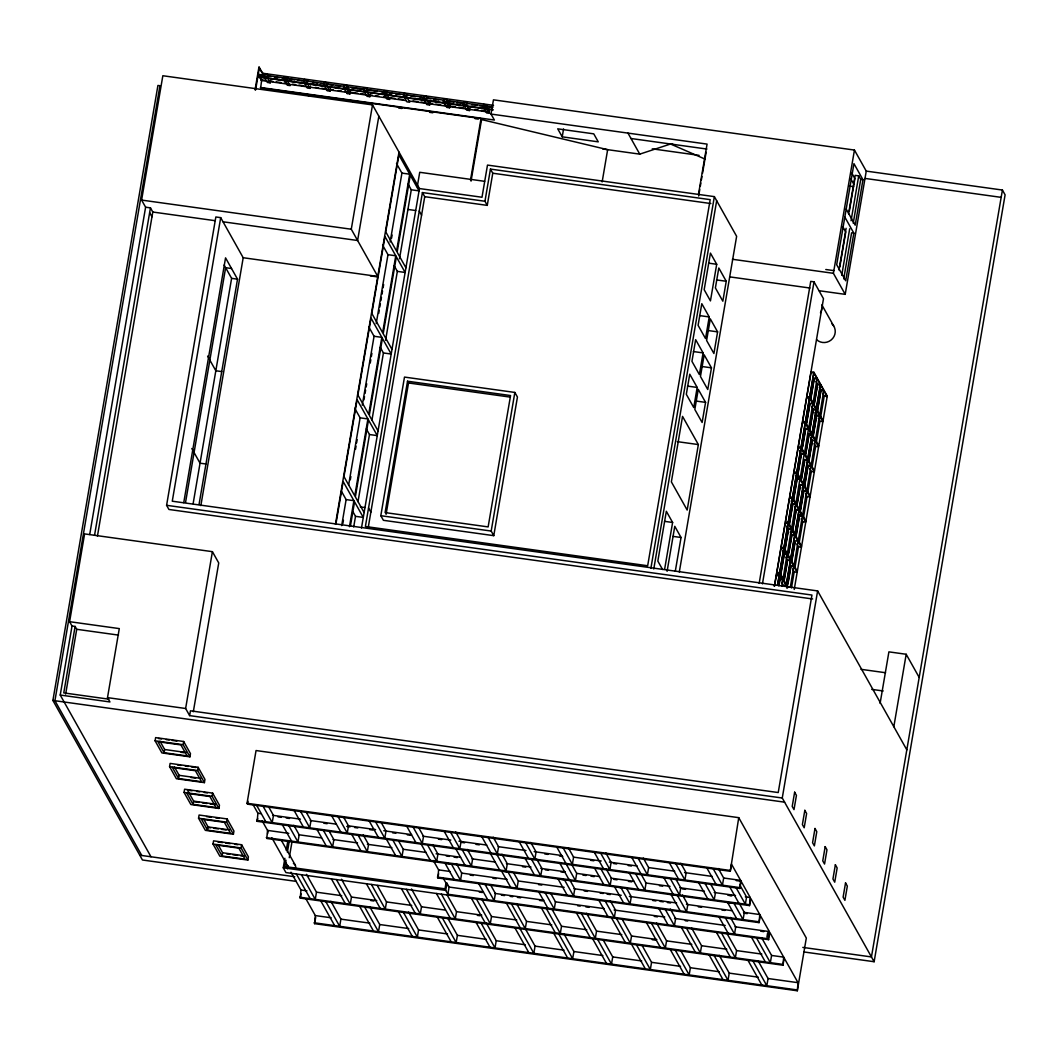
<?xml version="1.0" encoding="UTF-8"?>
<svg xmlns="http://www.w3.org/2000/svg" width="1058" height="1058" viewBox="0 0 1058 1058"><rect width="100%" height="100%" fill="white"/><g stroke="black" fill="none" stroke-linecap="round" stroke-linejoin="round"><path stroke-width="1.5" d="M296.306 881.393L142.446 859.995L52.9 700.436L157.92 85.46L159.943 85.738L54.923 700.713L141.772 855.486M150.99 856.768L60.227 695.04L72.023 626.005L69.603 621.694L84.6 533.906L212.407 551.668L218.728 562.949L193.323 711.743M89.705 534.502L145.607 207.196L141.6 200.081L162.839 75.74L372.509 104.901L419.457 188.549L361.479 528.021M72.023 626.005L75.118 626.429L63.771 692.897L108.749 699.153M65.649 694.127L76.718 629.298L75.118 626.429M94.546 535.269L150.461 207.871L145.607 207.196M97.429 536.168L152.788 212.023L150.461 207.871M60.227 695.04L109.926 701.943L107.506 697.632L119.29 628.597L69.603 621.694M812.65 598.973L168.923 509.467L166.595 505.314L215.845 216.969L220.699 217.644L243.195 257.729L200.848 505.631M220.699 217.644L172.269 501.201L817.622 590.919L906.812 749.844M183.748 502.643L225.552 257.861L237.521 279.167L199.036 504.507M255.057 89.851L258.919 67.223L262.807 73.266L262.278 76.427M255.6 89.93L259.461 67.302M185.56 502.352L225.632 267.687L231.543 268.507M493.081 110.058L258.774 76.97L259.197 74.496L265.188 75.33L264.447 74.007L267.264 74.404L268.309 76.282L271.43 76.705M259.091 77.525L259.197 74.496M261.432 80.474L259.474 76.202L261.432 80.474L406.391 100.629M471.035 181.13L481.549 119.554L481.006 118.589L260.638 87.946L261.736 79.588M270.61 80.368L270.187 82.841L267.343 82.445L264.024 76.48L264.447 74.007M193.125 503.687L231.609 278.347L224.137 265.029M270.187 82.841L266.841 76.877L267.264 74.404M155.09 740.798L155.632 737.598L183.682 741.499L190.48 753.627L189.937 756.827L161.887 752.926L155.09 740.798L183.14 744.7L189.937 756.827M164.109 752.714L157.933 741.711L180.918 744.911L187.094 755.915L164.109 752.714L164.651 749.514L160.023 741.261M287.194 77.168L286.771 79.641L290.117 85.619L287.313 85.222L283.954 79.257L284.377 76.784L287.194 77.168L288.239 79.046M169.571 766.614L170.126 763.413L198.163 767.315L204.961 779.429L204.419 782.629L176.382 778.741L169.571 766.614L197.621 770.515L204.419 782.629M803.749 951.935L874.133 961.722L782.259 798.01L189.62 715.618L185.626 708.49L212.407 551.668M183.14 744.7L183.682 741.499M178.59 778.529L172.414 767.526L195.399 770.727L201.575 781.717L178.59 778.529L179.133 775.329L174.504 767.076M189.62 715.618L190.44 710.817L778.225 792.548L811.949 595.046L166.595 505.314M310.47 85.91L310.047 88.383L307.243 87.999L303.884 82.021L304.307 79.548L307.124 79.945L308.169 81.823M184.052 792.429L184.608 789.215L212.645 793.116L219.456 805.244L218.9 808.444L190.863 804.543L184.052 792.429L212.103 796.317L218.9 808.444M310.047 88.383L306.701 82.418L307.124 79.945M197.621 770.515L198.163 767.315M193.072 804.331L186.909 793.341L209.881 796.529L216.057 807.532L193.072 804.331L193.627 801.131L187.451 790.141L192.04 790.776M198.547 818.231L199.089 815.03L227.139 818.932L233.937 831.046L233.395 834.259L205.345 830.358L198.547 818.231L226.584 822.132L233.395 834.259M330.4 88.687L329.977 91.16L327.173 90.763L323.814 84.799L324.237 82.326L327.054 82.722L328.099 84.587L332.767 85.235M329.977 91.16L326.631 85.182L327.054 82.722M212.103 796.317L212.645 793.116M207.566 830.146L201.39 819.143L224.375 822.344L230.538 833.347L207.566 830.146L208.109 826.946L204.247 820.069M213.028 844.046L213.571 840.845L241.621 844.747L248.418 856.861L247.876 860.061L219.826 856.16L213.028 844.046L241.065 847.947L247.876 860.061M350.33 91.464L349.907 93.924L347.103 93.54L343.744 87.563L344.167 85.103L346.984 85.486L349.563 90.089M349.907 93.924L346.561 87.959L346.984 85.486M347.103 93.54L347.527 91.067M226.584 822.132L227.139 818.932M222.048 855.962L215.872 844.958L238.857 848.146L245.02 859.149L222.048 855.962L222.59 852.748L217.961 844.509M370.26 94.228L369.837 96.701L367.033 96.304L363.674 90.34L364.097 87.867L366.914 88.264L367.959 90.128L377.296 91.424M369.837 96.701L366.491 90.723L366.914 88.264M253.338 805.112L257.901 813.245L257.173 821.325L739.873 888.442L740.6 880.362L731.475 864.108L730.258 871.289L247.546 804.173L247.043 803.273L256.049 750.545L738.749 817.662L806.315 938.049L797.309 990.777L314.596 923.66L315.324 915.58L306.106 899.141M247.546 804.173L248.035 801.303M241.065 847.947L241.621 844.747M243.195 257.729L377.772 276.442L351.282 229.229L372.509 104.901M257.173 821.325L257.663 818.456M378.843 116.168L357.604 240.497L223.026 221.783M386.844 91.028L386.421 93.501L389.767 99.465L386.964 99.082L383.604 93.104L384.028 90.644L386.844 91.028L387.889 92.906M433.33 860.485L438.607 869.888L437.893 877.981L759.062 922.629L759.789 914.548L750.73 898.414L749.5 905.595L266.801 838.491L267.529 830.398L262.199 820.915M267.621 833.73L268.163 830.556M406.775 93.805L406.351 96.265L409.697 102.242L406.894 101.846L403.534 95.881L403.958 93.408L406.775 93.805L407.819 95.67M335.439 524.345L399.011 152.101M335.941 523.842L343.162 481.535L353.901 500.672L349.457 526.712M290.99 872.215L300.988 890.016L300.26 898.11L782.96 965.227L783.687 957.133L769.854 932.482L768.624 939.663L285.924 872.559L283.253 867.785L284.867 858.276M286.229 850.354L287.855 840.845M341.681 525.628L346.125 499.601L341.522 491.401M348.624 485.159L360.117 417.844L354.721 408.229M362.286 405.174L374.056 336.272L368.66 326.644M376.212 323.603L387.982 254.687L382.586 245.072M390.151 242.018L401.921 173.115L396.512 163.487M350.304 479.79L350.859 476.576M355.501 449.333L356.057 446.132M356.599 442.932L357.154 439.718M363.965 399.805L364.507 396.605M365.063 393.404L365.605 390.19M366.161 386.99L366.703 383.789M370.26 362.947L370.803 359.746M371.358 356.546L371.9 353.332M378.711 313.419L379.267 310.219M379.809 307.018L380.364 303.805M380.906 300.604L381.449 297.404M382.004 294.19L382.546 290.99M383.102 287.789L383.644 284.576M391.553 238.262L392.108 235.048M342.871 523.525L343.427 520.271M286.017 860.194L284.933 866.568L445.021 888.826L446 883.06L446.926 883.192L449.095 887.054L447.865 894.235L768.121 938.763L768.624 939.663M287.379 852.245L289.284 841.097M287.366 868.843L287.908 865.656M289.27 857.694L291.995 841.771M367.906 418.928L354.761 495.845L343.969 476.616L357.101 399.686L367.906 418.928L360.117 417.844M381.832 337.343L368.7 414.273L357.895 395.031L371.041 318.114L381.832 337.343L374.056 336.272M395.771 255.772L382.626 332.688L371.834 313.459L384.967 236.529L395.771 255.772L387.982 254.687M409.697 174.186L396.565 251.116L385.76 231.874L398.906 154.957L409.697 174.186L401.921 173.115M350.383 526.236L354.549 501.823L363.291 517.415L355.514 516.33L353.134 512.085M430.051 102.547L429.627 105.007L426.824 104.623L423.464 98.645L423.888 96.185L426.705 96.569L427.749 98.447L430.87 98.883M429.627 105.007L426.281 99.042L426.705 96.569M353.703 526.937L355.514 516.33M358.014 501.677L369.48 434.534L366.293 428.847M371.927 420.264L383.419 352.949L380.219 347.262M385.575 340.279L397.345 271.377L394.158 265.69M399.501 258.76L411.284 189.792L408.084 184.105M417.262 186.763L419.722 172.295L484.63 181.315M300.26 898.11L301.001 893.798M422.42 192.569L365.394 526.5L647.668 565.752L710.196 199.645L490.449 169.095L484.961 201.258L487.262 205.384L424.734 196.682L422.42 192.569L484.961 201.258M368.224 527.545L424.734 196.682M449.981 105.311L449.557 107.784L446.754 107.387L443.395 101.423L443.818 98.949L446.635 99.346L447.679 101.211M449.557 107.784L446.212 101.806L446.635 99.346M306.489 874.371L316.474 892.172L315.244 899.366L301.411 874.702M380.814 515.696L404.487 377.084L514.849 392.439L517.441 397.041L493.769 535.665L383.406 520.311L380.814 515.696L491.19 531.05L493.769 535.665M314.596 923.66L315.694 917.273M407.528 381.224L385.099 512.588L488.135 526.91L510.564 395.547L407.528 381.224L408.52 382.97L386.077 514.347M469.911 108.088L469.488 110.548L466.684 110.164L463.325 104.187L463.748 101.727L466.565 102.11L467.61 103.988M469.488 110.548L466.142 104.583L466.565 102.11M330.903 901.323L340.901 919.138L339.671 926.319L325.838 901.667M470.493 180.164L481.006 118.589M486.495 104.887L486.072 107.361L489.418 113.325L486.614 112.928L483.255 106.964L483.678 104.491L486.495 104.887L487.54 106.752L487.116 109.225M341.496 879.238L351.481 897.039L350.251 904.233L336.418 879.568M409.658 101.079L489.457 112.174L488.188 109.133M260.387 87.497L494.377 120.03L491.018 114.066L493.451 99.836L854.441 150.064L866.251 171.105L845.21 294.349L819.143 290.725M487.262 205.384L492.764 173.221L490.449 169.095M369.745 906.719L379.729 924.533L378.5 931.714L364.666 907.063M377.27 885.48L386.487 901.905L385.271 909.1L371.424 884.448M411.509 888.971L421.507 906.772L420.277 913.967L406.444 889.315M408.573 912.128L418.558 929.929L417.341 937.124L403.495 912.459M491.19 531.05L514.849 392.439M562.221 136.826L557.738 128.838L593.763 133.85L598.246 141.838L562.221 136.826L563.57 128.917M437.893 877.981L438.62 873.67M447.865 894.235L445.696 890.373L446.926 883.192M447.283 895.213L456.514 911.652L455.284 918.833L441.451 894.182M447.402 917.524L457.4 935.325L456.17 942.519L442.337 917.868M602.147 181.923L607.649 149.681L481.549 119.554M481.522 898.705L491.52 916.519L490.29 923.7L476.457 899.049M486.23 922.92L496.228 940.734L494.999 947.915L481.165 923.264M525.297 928.567L526.527 921.386L516.529 903.572M511.464 903.916L535.057 946.13L533.84 953.311L519.994 928.66M552.316 909.814L561.534 926.253L560.304 933.434L546.47 908.782M698.452 194.553L707.075 144.1L491.018 114.066M698.65 195.994L699.761 189.514M700.303 186.274L700.859 183.034M701.414 179.794L701.97 176.554M702.525 173.314L706.122 152.259M563.901 933.725L573.899 951.526L572.669 958.72L558.836 934.055M650.908 568.146L714.362 196.629L487.487 165.088L481.998 197.251L419.457 188.549M653.778 569.006L716.676 200.742M586.555 913.305L596.54 931.119L595.31 938.301L581.477 913.649M664.662 569.059L672.61 522.467L666.342 511.292L657.838 561.097L662.546 569.482M716.702 264.275L710.447 300.895L704.178 289.72L710.434 253.1L716.702 264.275L708.622 263.151M697.182 387.44L693.744 407.555L686.325 394.317L689.75 374.201L697.182 387.44L687.475 386.091M703.081 352.896L699.378 374.585L691.945 361.347L695.648 339.658L703.081 352.896L693.374 351.547M709.23 316.937L705.527 338.573L698.095 325.335L701.798 303.699L709.23 316.937L699.523 315.588M667.095 571.307L674.779 526.315L681.048 537.49L675.295 571.241M698.359 444.572L687.171 510.049L671.367 481.879L682.542 416.402L698.359 444.572L677.318 441.649M705.567 402.371L702.128 422.486L694.828 409.472L698.267 389.357L705.567 402.371L695.86 401.022M711.465 367.827L707.762 389.503L700.462 376.503L704.165 354.814L711.465 367.827L701.758 366.478M717.602 331.855L713.912 353.504L706.612 340.491L710.302 318.855L717.602 331.855L707.895 330.506M726.238 281.269L722.839 301.186L715.393 287.921L718.805 268.005L726.238 281.269L716.53 279.92M603.496 940.496L612.727 956.921L611.498 964.116L597.664 939.464M679.302 572.034L736.633 236.318L714.362 196.629M622.329 919.547L631.547 935.986L630.33 943.167L616.483 918.516M642.338 945.892L651.556 962.33L650.326 969.512L636.493 944.86M656.568 923.039L666.566 940.853L665.337 948.034L651.503 923.383M681.167 951.287L690.385 967.726L689.168 974.907L675.321 950.256M759.155 583.394L810.732 281.388L814.025 281.838L823.481 298.7L774.363 586.304M762.448 583.857L814.025 281.838M691.575 927.906L701.573 945.72L700.343 952.901L686.51 928.25M718.342 868.525L723.672 878.008L722.442 885.189L713.317 868.935M774.469 586.238L776.665 573.423L779.534 573.82L782.748 579.546L781.796 586.198M777.524 585.087L813.88 372.257L810.997 371.847M777.63 585.034L779.534 573.82M779.733 572.735L783.833 548.718L780.949 548.308L776.85 572.325L779.733 572.735L782.933 578.448M784.018 547.621L788.117 523.604L785.234 523.194L781.135 547.211L784.018 547.621L787.218 553.334M788.303 522.507L792.402 498.49L789.519 498.093L785.42 522.11L788.303 522.507L791.516 528.22M792.587 497.392L796.7 473.376L793.817 472.979L789.718 496.995L792.587 497.392L795.801 503.105M796.886 472.278L800.985 448.261L798.102 447.865L794.003 471.881L796.886 472.278L800.086 477.991L797.203 477.594M801.17 447.164L805.27 423.147L802.387 422.75L798.287 446.767L801.17 447.164L804.384 452.877M805.455 422.049L809.555 398.033L806.685 397.636L802.572 421.653L805.455 422.049L808.669 427.776M809.754 396.935L813.853 372.932L810.97 372.522L806.87 396.538L809.754 396.935L812.954 402.662M730.258 871.289L738.749 817.662M778.767 585.55L779.865 579.136L776.665 573.423M780.05 578.038L784.15 554.035L782.55 551.165M784.348 552.937L788.448 528.921L786.835 526.064M789.175 524.623L792.733 503.806L791.133 500.95M793.196 501.108L797.018 478.692L795.418 475.836M797.481 475.994L801.316 453.578L799.703 450.721M801.766 450.88L805.601 428.464L808.484 428.874L804.516 453.128L807.73 458.841L811.83 434.825L808.616 429.112L805.733 428.715L802.731 446.331M806.328 424.165L809.886 403.349L812.769 403.759L808.801 428.014L812.015 433.727L809.132 433.33M810.626 399.051L814.171 378.235L817.054 378.645L813.099 402.9L816.3 408.626L820.4 384.609L817.199 378.883L814.316 378.486L811.036 397.702M778.913 585.788L780.01 579.387L782.88 579.784L786.094 585.51L783.211 585.1L781.611 582.244M781.016 573.489L784.295 554.273L787.178 554.67L790.379 560.396L786.279 584.413L783.079 578.686L787.033 554.432L783.833 548.718M785.3 548.375L788.58 529.159L791.463 529.569L794.677 535.282L790.564 559.298L787.364 553.585L791.331 529.317L788.117 523.604M789.321 524.861L792.865 504.044M793.884 498.146L797.163 478.943L800.046 479.34L803.247 485.053L799.147 509.07L795.933 503.357L799.901 479.089L796.7 473.376M798.168 473.032L801.448 453.829L804.331 454.226L807.532 459.939L803.432 483.956L800.232 478.242L804.186 453.975L800.985 448.261M806.738 422.816L810.031 403.601M845.21 294.349L833.4 273.308L854.441 150.064M792.402 498.49L795.616 504.203L791.649 528.471L794.862 534.184L798.962 510.168L795.748 504.454M783.952 580.802L787.496 559.986L785.896 557.13M787.959 557.288L791.794 534.885L790.181 532.015M792.257 532.187L796.079 509.771L794.479 506.914M796.806 505.473L800.364 484.657L803.247 485.053M801.104 480.358L804.662 459.542L807.532 459.939M805.389 455.244L808.947 434.428L811.83 434.825M809.674 430.13L813.232 409.314L811.631 406.457M813.972 405.016L817.517 384.199L815.916 381.343M784.084 581.054L787.641 560.237M788.924 552.739L791.926 535.123L794.809 535.52L798.023 541.246L794.055 565.501L797.256 571.214M792.931 529.225L796.211 510.009L799.094 510.419L802.308 516.132L798.34 540.387L801.554 546.113M797.229 504.111L800.509 484.895L803.392 485.305L806.593 491.018L802.625 515.286L805.839 520.999M801.514 478.996L804.794 459.794L807.677 460.19L810.878 465.904L806.923 490.171L810.124 495.885M805.799 453.882L808.815 436.28M810.084 428.781L813.377 409.565L816.247 409.962L819.461 415.675L815.493 439.943L818.707 445.656M814.105 405.267L817.662 384.451L820.545 384.848L823.746 390.574L819.791 414.829L822.992 420.542M838.981 270.002L846.109 228.29M848.569 213.861L855.155 175.363L858.726 175.853L860.723 179.397L853.237 223.225M839.801 266.947L845.765 232.006L842.763 226.663M849.296 211.349L853.925 184.277M854.163 182.862L854.89 178.59L851.888 173.234M812.015 433.727L816.115 409.724L812.901 403.997M794.809 535.52L790.71 559.537L793.91 565.263M799.094 510.419L794.994 534.435L798.208 540.149M803.392 485.305L799.279 509.321L802.493 515.034L799.61 514.638M807.677 460.19L803.577 484.207L806.778 489.92M809.079 434.679L811.962 435.076L807.862 459.093L811.076 464.806M816.247 409.962L812.147 433.978L815.361 439.692M820.545 384.848L816.445 408.864L819.646 414.577M787.02 588.367L790.842 565.951L793.725 566.361L790.313 587.415M791.582 561.653L795.14 540.836L798.023 541.246M795.867 536.538L799.425 515.735L802.308 516.132M800.152 511.424L803.71 490.621L802.109 487.764M804.45 486.323L808.008 465.507L806.394 462.65M808.735 461.209L812.293 440.392L810.692 437.536M813.02 436.094L816.578 415.278L814.977 412.422M817.318 410.98L820.863 390.164L819.262 387.307M787.972 583.818L790.987 566.202L793.87 566.599L797.071 572.312L794.188 571.915L792.587 569.059M791.992 560.304L794.994 542.688M796.277 535.189L799.557 515.973L802.44 516.37L805.654 522.097L802.771 521.687L801.17 518.83M800.575 510.075L803.855 490.859L806.738 491.269L809.939 496.982L807.056 496.586L805.455 493.716M804.583 486.561L808.14 465.745L811.023 466.155L814.224 471.868L811.354 471.471L809.74 468.615M808.867 461.447L812.425 440.644M813.166 436.332L816.723 415.529L819.593 415.926L822.807 421.639L819.924 421.243L818.323 418.386M817.45 411.231L821.008 390.415L823.891 390.812L827.091 396.525L824.208 396.128L822.608 393.272M841.745 275.305L849.693 228.792M851.055 220.765L858.726 175.853M811.962 435.076L815.176 440.789L811.208 465.057L814.422 470.77M843.729 278.876L851.597 232.826L853.846 233.13L845.699 280.767L836.693 264.712L853.951 163.646L862.958 179.715L855.195 225.169L846.188 209.1M739.873 888.442L741.103 881.261L736.196 880.573M791.463 587.931L794.188 571.915M794.928 567.617L798.486 546.801L796.872 543.944M799.213 542.503L802.771 521.687M803.498 517.388L807.056 496.586M807.796 492.274L811.354 471.471M812.081 467.173L815.639 446.357L814.038 443.5M816.366 442.059L819.924 421.243M820.386 418.545L824.208 396.128M794.241 589.438L827.263 396.102L813.88 372.257M719.228 955.321L729.226 973.122L727.997 980.316L714.163 955.652M727.349 934.148L736.58 950.587L735.35 957.768L721.516 933.116M749.5 905.595L750.228 897.515L741.103 881.261M759.062 922.629L760.292 915.448L769.351 931.582L768.121 938.763M782.259 798.01L817.622 590.919M766.918 937.15L767.658 932.799M761.588 937.639L771.586 955.453L770.356 962.635L756.523 937.983M758.057 960.717L768.055 978.518L766.825 985.712L752.992 961.048M782.96 965.227L784.19 958.032L798.023 982.684L797.309 990.777M880.097 703.372L888.905 651.86L906.19 654.267L919.177 677.411M893.825 726.701L906.19 654.267M866.251 171.105L1002.415 190.043L871.448 956.935L802.824 947.399M874.133 961.722L1005.1 194.831L1002.415 190.043M602.756 148.993L639.759 154.137L670.547 144.007L705.289 159.203M493.531 105.35L262.278 73.2L258.919 67.223M268.005 75.726L285.118 78.107L284.377 76.784M287.935 78.49L305.048 80.871L304.307 79.548M307.865 81.268L324.978 83.648L324.237 82.326M327.795 84.032L344.908 86.412L344.167 85.103M347.725 86.809L364.838 89.189L364.097 87.867M367.655 89.573L384.768 91.953L384.028 90.644M387.585 92.35L404.698 94.731L403.958 93.408M407.515 95.114L424.628 97.495L423.888 96.185M427.445 97.891L444.558 100.272L443.818 98.949M447.375 100.655L464.488 103.036M467.305 103.433L484.419 105.813L483.678 104.491M487.235 106.21L493.187 107.03M259.514 75.052L263.997 75.673M274.538 77.141L279.206 77.789M282.314 78.226L285.435 78.662M289.799 79.257L294.468 79.919M297.576 80.342L302.244 80.99M312.837 82.471L317.506 83.119M320.627 83.556L323.735 83.979M335.889 85.672L340.557 86.32M351.15 87.788L362.034 89.308M381.964 92.086L385.086 92.509M389.45 93.117L392.558 93.554M395.679 93.99L400.347 94.638M410.94 96.106L415.609 96.754M420.277 97.402L423.385 97.839M433.978 99.307L438.647 99.955M449.24 101.436L453.908 102.084M457.016 102.52L461.685 103.168M472.278 104.636L476.946 105.284M480.067 105.721L484.736 106.369M487.54 106.752L492.01 107.374M264.024 76.48L266.841 76.877M283.954 79.257L286.771 79.641M303.884 82.021L306.701 82.418M323.814 84.799L326.631 85.182M343.744 87.563L346.561 87.959M363.674 90.34L366.491 90.723M383.604 93.104L386.421 93.501M403.534 95.881L406.351 96.265M423.464 98.645L426.281 99.042M443.395 101.423L446.212 101.806M463.325 104.187L466.142 104.583M483.255 106.964L486.072 107.361M259.369 76.798L262.622 77.247M274.022 78.834L277.289 79.284M288.689 80.871L291.942 81.321M311.488 84.045L314.742 84.495M319.635 85.182L322.888 85.632M334.288 87.219L337.555 87.669M342.435 88.343L345.688 88.793M357.101 90.38L360.355 90.843M379.901 93.554L383.155 94.003M388.048 94.691L391.301 95.141M418.994 98.989L422.248 99.439M433.648 101.026L436.901 101.475M446.674 102.838L451.568 103.525M456.448 104.2L459.714 104.649M471.114 106.236L474.368 106.686M479.261 107.374L482.514 107.823M258.774 76.97L492.764 109.503M261.538 79.879L264.791 80.329M269.671 81.003L272.938 81.466M276.191 81.916L281.071 82.59M284.337 83.053L287.591 83.503M292.484 84.177L295.737 84.627M298.991 85.09L303.884 85.764M315.284 87.351L318.537 87.801M321.804 88.25L326.684 88.938M329.937 89.388L333.204 89.837M338.084 90.525L341.337 90.975M344.604 91.424L357.63 93.236M360.884 93.686L364.15 94.149M369.03 94.823L372.297 95.273M375.55 95.723L378.804 96.185M383.697 96.86L386.95 97.31M390.204 97.772L395.097 98.447M398.35 98.897L403.243 99.584M413.017 100.933L417.897 101.621M421.15 102.071L424.417 102.52M429.297 103.208L432.563 103.658M435.817 104.107L440.697 104.782M443.963 105.245L455.363 106.832M458.617 107.281L463.51 107.956M474.91 109.543L478.163 109.992M481.416 110.455L486.31 111.13M669.635 143.769L672.862 144.192M630.991 138.505L706.942 149.059M307.64 95.379L310.893 95.828M353.147 101.7L356.401 102.163M398.654 108.035L401.908 108.485M429.548 112.333L432.788 112.783M475.055 118.655L478.309 119.104M652.244 148.834L699.06 155.354M865.008 178.418L1001.159 197.357M860.723 179.397L862.958 179.715M848.78 185.957L853.674 186.644M492.764 173.221L710.87 203.546M411.284 189.792L419.061 190.876L410.279 175.231L397.147 252.161L405.928 267.806M407.925 209.444L415.701 210.516M825.795 269.499L833.863 270.623M732.414 259.276L833.4 273.308M729.822 276.892L809.939 288.027M141.6 200.081L351.282 229.229M152.788 212.023L214.906 220.659M397.345 271.377L405.135 272.461L396.353 256.816L383.208 333.733L391.989 349.378M370.287 275.873L378.063 276.958M231.609 278.347L237.521 279.167M817.517 384.199L820.4 384.609M820.863 390.164L823.746 390.574M824.037 395.652L827.263 396.102M813.232 409.314L816.115 409.724M383.419 352.949L391.196 354.033L382.414 338.388L369.282 415.318L378.063 430.963M816.578 415.278L819.461 415.675M408.52 382.97L509.916 397.067M812.293 440.392L815.176 440.789M815.639 446.357L818.522 446.754L815.308 441.041M221.73 371.583L215.832 370.763L207.606 356.11M801.316 453.578L804.186 453.975M808.008 465.507L810.878 465.904M797.018 478.692L799.901 479.089M803.71 490.621L806.593 491.018M369.48 434.534L377.27 435.605L368.488 419.973L355.356 496.89L364.124 512.535M792.733 503.806L795.616 504.203M796.079 509.771L798.962 510.168M788.448 528.921L791.331 529.317M791.794 534.885L794.677 535.282M664.53 521.343L672.61 522.467M205.953 463.999L200.041 463.179L191.815 448.526M798.486 546.801L801.369 547.211L798.155 541.484M672.954 536.366L681.048 537.49M784.15 554.035L787.033 554.432M787.496 559.986L790.379 560.396M346.125 499.601L353.901 500.672M360.315 506.914L364.984 507.562M779.865 579.136L782.748 579.546M860.987 669.317L885.533 672.729M871.752 689.38L883.205 690.967M76.718 629.298L118.496 635.104M107.506 697.632L185.626 708.49M52.9 700.436L784.586 802.162M158.488 738.51L161.543 738.947M166.146 739.582L169.214 740.005M172.269 740.428L176.871 741.076M164.651 749.514L186.102 752.503M181.13 752.317L184.251 752.754M177.559 764.96L180.627 765.384M185.229 766.032L188.284 766.455M191.353 766.878L195.955 767.526M179.133 775.329L200.584 778.304M190.943 777.485L195.624 778.133M196.643 791.41L199.711 791.834M204.3 792.482L207.368 792.905M247.043 803.273L729.742 870.39M193.627 801.131L215.078 804.12M194.527 801.779L199.195 802.427M202.316 802.863L206.984 803.511M210.106 803.948L214.774 804.596M257.901 813.245L261.167 813.695M272.607 815.295L300.406 819.156M310.206 820.519L336.365 824.156M347.804 825.743L375.603 829.604M383.776 830.742L411.562 834.617M423.002 836.204L450.801 840.065M458.974 841.203L486.759 845.064M498.212 846.651L525.998 850.526M534.171 851.65L561.957 855.525M573.41 857.112L601.195 860.974M609.368 862.111L637.154 865.973M648.607 867.573L674.753 871.21M684.566 872.572L712.351 876.434M723.672 878.008L740.6 880.362M278.042 816.869L281.309 817.331M286.215 818.006L289.495 818.469M323.854 823.243L327.134 823.706M346.76 826.43L350.039 826.88M354.628 827.528L357.829 827.964M369.665 829.617L372.945 830.067M392.584 832.805L395.851 833.254M407.304 834.841L410.583 835.304M438.396 839.166L441.662 839.629M461.301 842.353L464.581 842.816M476.034 844.403L479.3 844.853M544.751 853.951L548.031 854.414M559.484 856.001L562.75 856.464M590.562 860.326L593.842 860.789M613.481 863.513L616.748 863.963M628.201 865.563L631.481 866.013M256.671 820.426L739.37 887.543M206.535 816.578L211.124 817.226M215.726 817.86L218.794 818.284M267.529 830.398L288.794 833.36M298.62 834.722L321.526 837.91M332.979 839.497L357.525 842.909M367.338 844.271L391.883 847.683M403.336 849.283L426.242 852.47M436.068 853.832L460.6 857.245M472.066 858.832L494.972 862.019M506.425 863.619L530.971 867.031M540.783 868.393L565.329 871.805M576.782 873.392L599.688 876.579M611.14 878.18L634.046 881.354M645.512 882.954L670.045 886.366M679.871 887.728L704.416 891.14M714.229 892.502L735.495 895.465M745.321 896.827L750.228 897.515M446.225 855.962L449.425 856.411M560.846 871.898L564.059 872.347M728.79 895.253L731.991 895.69M454.014 857.152L457.268 857.615M522.48 866.674L525.747 867.137M545.306 869.848L548.573 870.298M582.813 875.059L586.066 875.521M590.959 876.196L594.226 876.646M613.785 879.37L617.039 879.82M628.452 881.407L631.719 881.869M659.438 885.718L662.692 886.168M682.265 888.892L685.518 889.342M727.904 895.24L731.171 895.69M208.109 826.946L229.56 829.922M207.447 827.369L210.568 827.806M213.676 828.242L218.358 828.89M221.466 829.313L226.148 829.975M266.299 837.592L748.998 904.696M438.607 869.888L450.02 871.475M461.433 873.062L507.086 879.41M518.499 880.997L564.152 887.345M573.925 888.707L621.205 895.28M629.365 896.417L676.644 902.99M686.417 904.352L732.07 910.687M743.483 912.274L759.789 914.548M470.096 875.098L473.349 875.548M492.922 878.272L496.176 878.722M538.562 884.62L541.828 885.07M584.214 890.968L587.481 891.418M600.045 893.058L603.245 893.494M607.041 894.142L610.294 894.592M652.693 900.49L655.947 900.94M660.126 901.403L663.326 901.852M667.36 902.527L670.627 902.977M698.333 906.838L701.599 907.288M721.82 909.986L725.021 910.435M743.986 913.173L747.252 913.636M217.948 841.97L222.55 842.604M225.605 843.028L230.208 843.676M234.81 844.31L237.865 844.734M437.377 877.082L758.56 921.73M222.59 852.748L244.041 855.737M226.61 853.832L229.718 854.269M232.839 854.692L237.508 855.34M240.629 855.777L243.75 856.213M449.095 887.054L483.4 891.828M494.84 893.415L543.865 900.226M555.291 901.813L604.316 908.637M614.116 909.999L664.768 917.035M674.581 918.397L725.233 925.446M735.032 926.808L769.351 931.582M479.261 892.079L482.422 892.516M501.36 895.147L504.521 895.584M510.181 896.377L512.694 896.721M517.428 897.382L520.589 897.819M539.527 900.451L542.688 900.9M577.694 905.767L580.194 906.111M585.867 906.904L589.015 907.341M654.307 916.413L657.454 916.85M685.227 920.711L687.726 921.068M760.768 931.212L763.797 931.635M283.253 867.785L445.696 890.373M139.749 855.208L294.759 876.751M300.988 890.016L306.965 890.849M316.474 892.172L341.734 895.69M351.481 897.039L376.741 900.556M386.487 901.905L411.747 905.423M421.507 906.772L445.18 910.065M456.514 911.652L481.76 915.157M491.52 916.519L516.78 920.024M526.527 921.386L551.787 924.89M561.534 926.253L586.793 929.757M596.54 931.119L621.8 934.624M631.547 935.986L656.806 939.491M666.566 940.853L691.813 944.358M701.573 945.72L726.82 949.224M736.58 950.587L761.839 954.091M771.586 955.453L783.687 957.133M370.723 900.543L373.95 900.993M477.383 915.382L479.882 915.725M652.217 939.689L655.431 940.139M299.758 897.21L782.457 964.327M315.324 915.58L331.141 917.775M340.901 919.138L369.89 923.158M379.729 924.533L408.719 928.567M418.558 929.929L447.547 933.963M457.4 935.325L486.376 939.359M496.228 940.734L525.218 944.754M535.057 946.13L564.046 950.163M573.899 951.526L602.875 955.559M612.727 956.921L641.717 960.955M651.556 962.33L680.545 966.351M690.385 967.726L719.374 971.76M729.226 973.122L758.202 977.156M768.055 978.518L798.023 982.684M314.094 922.761L796.806 989.878M831.879 323.748L833.664 325.904A11.069 10.725 -29.3 0 1 816.604 339.697M850.896 179.027L853.912 184.37M844.826 217.075L853.846 233.13M821.854 304.863L833.664 325.904M813.853 372.932L817.054 378.645M809.555 398.033L812.769 403.759M805.27 423.147L808.484 428.874M627.963 133.096L639.759 154.137M793.725 566.361L790.524 560.634L786.425 584.651L788.025 587.507M487.394 108.498L489.457 112.174M419.272 211.018L421.587 215.131M739.727 884.819L746.578 896.999L745.348 904.193L736.223 887.94M739.754 904.273L744.316 912.393L743.086 919.587L733.961 903.334L727.56 902.434L736.685 918.688M729.822 887.04L738.934 903.294M751.511 937.282L765.344 961.947M706.916 868.049L716.028 884.303M730.417 917.431L735.733 926.914L734.516 934.095L725.391 917.841M710.883 884.554L715.446 892.674L714.216 899.869L705.104 883.615M747.98 960.36L761.813 985.011M718.99 916.955L728.102 933.209M698.69 882.716L707.815 898.969M680.823 863.302L686.153 872.784L684.923 879.978L675.798 863.725M716.491 932.415L730.337 957.08M669.397 862.825L678.522 879.079M675.44 878.378L680.757 887.847L679.527 895.042L670.415 878.788M682.476 895.055L687.806 904.537L686.576 911.718L677.451 895.465L671.05 894.579L680.175 910.832M709.138 954.964L722.984 979.615M664.001 877.902L673.126 894.155M643.317 858.091L648.633 867.573L647.403 874.754L638.278 858.501M681.484 927.549L695.331 952.213M670.336 909.073L675.652 918.556L674.422 925.737L665.31 909.483M631.877 857.615L641.003 873.868M641.505 874.9L646.068 883.033L644.838 890.214L635.726 873.961M658.896 908.597L668.021 924.851M629.312 873.075L638.437 889.328M670.309 949.555L684.142 974.22M646.478 922.682L660.311 947.333M626.733 888.548L631.295 896.681L630.065 903.863L620.94 887.609L614.539 886.723L623.651 902.977M605.798 852.867L611.114 862.349L609.884 869.544L600.759 853.29M606.062 868.724L611.379 878.206L610.149 885.401L601.037 869.134M594.358 852.391L603.483 868.644M594.622 868.248L603.748 884.501M610.241 900.715L615.571 910.197L614.341 917.392L605.216 901.125M631.481 944.159L645.314 968.811M611.471 917.815L625.304 942.466M598.815 900.239L607.94 916.492M568.278 847.656L573.595 857.139L572.365 864.32L563.253 848.066M572.127 865.259L576.689 873.379L575.459 880.573L566.334 864.32M368.541 508.052L370.855 512.178M556.839 847.18L565.964 863.434M569.455 879.343L574.772 888.826L573.555 896.007L564.43 879.753L558.029 878.867L567.141 895.121M559.933 863.421L569.059 879.674M592.652 938.763L606.485 963.415M576.465 912.948L590.298 937.6M530.759 842.446L536.075 851.928L534.845 859.109L525.733 842.856M536.684 859.083L542 868.565L540.77 875.746L531.645 859.493M550.927 893.719L555.476 901.839L554.26 909.034L545.135 892.78M519.319 841.97L528.445 858.223M525.244 858.607L534.369 874.86M538.734 891.881L547.846 908.148M541.458 908.081L555.291 932.733M149.641 212.671L151.968 216.824M553.81 933.368L567.643 958.019M513.699 872.837L518.261 880.97L517.031 888.151L507.919 871.898L501.505 871.012L510.63 887.265M493.24 837.222L498.556 846.704L497.339 853.899L488.214 837.632M501.995 854.256L507.311 863.738L506.081 870.919L496.956 854.666M481.813 836.746L490.925 852.999M490.555 853.78L499.68 870.033M506.451 903.215L520.285 927.866M514.981 927.959L528.815 952.623M490.833 885.361L495.395 893.494L494.165 900.675L485.053 884.422M467.305 849.429L472.622 858.911L471.392 866.105L462.267 849.852M455.72 832.011L461.05 841.494L459.82 848.675L450.695 832.421M478.639 883.536L487.764 899.789M455.866 848.952L464.991 865.206M444.294 831.535L453.406 847.789M456.434 863.632L461.751 873.115L460.521 880.296L451.409 864.042L444.995 863.156L454.12 879.41M471.445 898.348L485.278 922.999M432.616 844.615L437.933 854.097L436.703 861.278L427.577 845.025M476.153 922.563L489.986 947.214M418.968 828.15L423.531 836.27L422.301 843.464L413.175 827.211M442.945 877.611L447.441 885.639M421.177 844.139L430.302 860.392M406.775 826.311L415.9 842.565M436.425 893.481L450.272 918.132M398.681 841.136L403.243 849.27L402.014 856.451L392.888 840.197M437.311 917.167L451.158 941.818M381.449 822.926L386.011 831.059L384.781 838.24L375.656 821.987M386.487 839.311L395.613 855.565M369.255 821.101L378.38 837.354M401.418 888.614L415.252 913.266M363.225 834.96L368.554 844.443L367.324 851.637L358.199 835.384M398.482 911.771L412.316 936.423M343.929 817.715L348.492 825.835L347.262 833.03L338.137 816.776M351.798 834.484L360.923 850.738M331.736 815.877L340.861 832.143M366.412 883.747L380.245 908.399M329.303 831.495L333.865 839.629L332.635 846.81L323.51 830.556M317.109 829.67L326.234 845.924M359.654 906.362L373.487 931.027M306.41 812.491L310.973 820.624L309.743 827.806L300.631 811.552M294.217 810.666L303.342 826.92M331.405 878.881L345.239 903.532M293.846 825.319L299.176 834.802L297.946 841.983L288.821 825.729M282.42 824.843L291.545 841.097M268.891 807.28L273.453 815.414L272.223 822.595L263.111 806.341M320.825 900.966L334.659 925.618M281.402 840.409L295.354 865.285M296.399 874.014L310.232 898.665M256.697 805.455L265.822 821.709M271.88 837.83L288.94 868.234A3.531 3.425 -29.3 0 1 288.689 867.388M287.154 865.365L288.689 868.102M821.841 307.389A11.069 10.725 -29.3 0 1 820.466 312.851M293.423 863.513A3.531 3.425 -29.3 0 1 295.42 867.93M794.637 792.191L792.217 806.421L794.003 809.621L796.436 795.391L794.637 792.191M804.821 810.335L802.387 824.566L804.186 827.766L806.619 813.536L804.821 810.335M815.004 828.48L812.57 842.71L814.369 845.897L816.789 831.667L815.004 828.48M825.187 846.625L822.754 860.855L824.552 864.042L826.972 849.812L825.187 846.625M835.37 864.756L832.937 878.986L834.722 882.187L837.156 867.957L835.37 864.756M845.54 882.901L843.12 897.131L844.906 900.332L847.339 886.101L845.54 882.901"/></g></svg>
